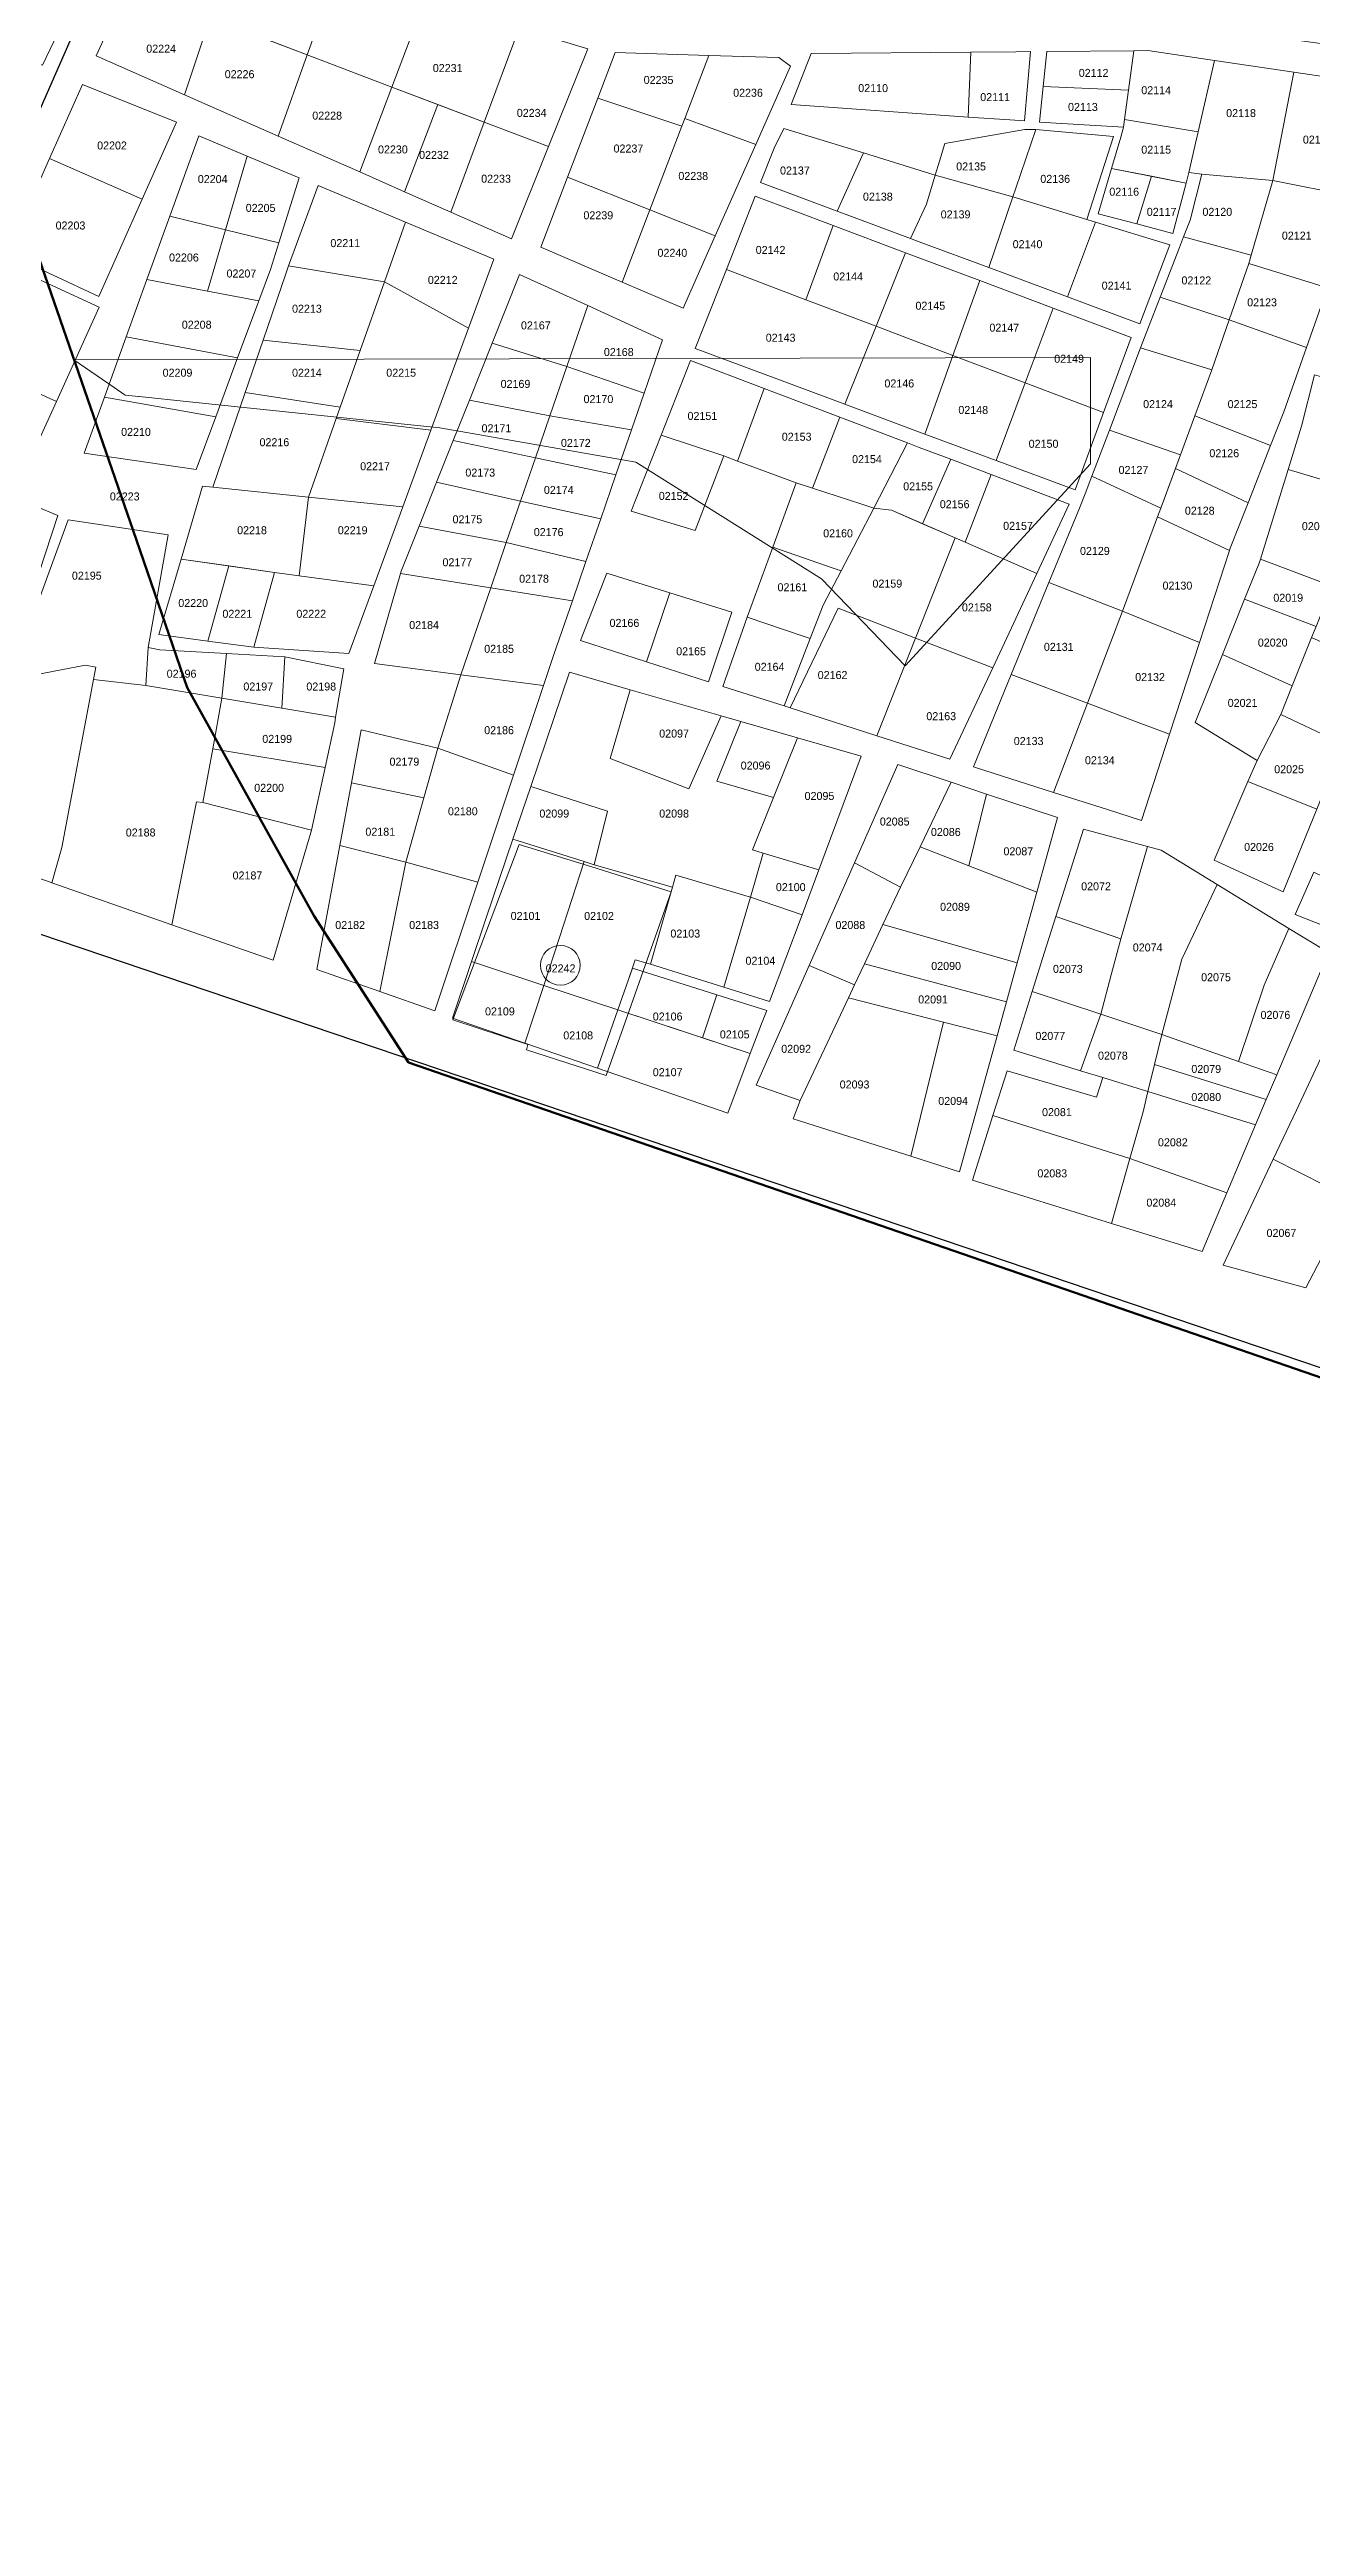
# Model space of a CAD drawing. Header units: metres. Extents: x 245225 to 248406, y 1633796 to 1637634.
# Drawn here: x 246800.1 to 247036.8, y 1633895.4 to 1634356 of the extents above; entities that cross this region are included whole.
import ezdxf
from ezdxf.enums import TextEntityAlignment as Align

# ---------------------------------------------------------------- set-up
doc = ezdxf.new("R2010")
doc.units = ezdxf.units.M
doc.header["$MEASUREMENT"] = 0
doc.layers.add('dernier_num_parc', color=1, linetype='Continuous', lineweight=13)
doc.layers.add('historique_numero_parcelle', color=7, linetype='Continuous')
doc.layers.add('limites_sections', color=7, linetype='Continuous')
doc.layers.add('Limites_Communes', color=7, linetype='Continuous', lineweight=211, plot=False)
doc.layers.add('LIMITES_PARCELLES', color=7, linetype='Continuous', lineweight=0, true_color=0xffffff)
doc.styles.add('Style-FANCY', font='FANCY.shx')

msp = doc.modelspace()

# ---------------------------------------------------------------- linework, layer by layer
at = {"layer": 'dernier_num_parc'}
msp.add_circle((246895.925713, 1634184.261213), 3.721541, dxfattribs=at)
at = {"layer": 'historique_numero_parcelle', "color": 7, "linetype": 'Continuous', "lineweight": 0, "elevation": 0.00005, "flags": 128}
msp.add_lwpolyline([(246804.715053, 1634297.758478), (246812.243553, 1634292.605578), (246814.354153, 1634291.160978), (246816.859153, 1634290.900278), (246816.946653, 1634290.891178), (246826.392353, 1634289.907978), (246873.347053, 1634285.020478), (246910.089253, 1634278.590578), (246944.882553, 1634256.704478), (246960.595653, 1634240.430178), (246995.343647, 1634278.267509), (246995.297625, 1634298.198548), (246804.715053, 1634297.758478)], close=True, dxfattribs=at)
at = {"layer": 'Limites_Communes', "color": 210, "lineweight": 80, "flags": 128}
msp.add_lwpolyline([(247659.1646, 1633895.42), (247213.4779, 1634048.8798), (247151.5653, 1634067.9298), (246867.428769, 1634166.061738), (246849.7651, 1634193.4771), (246825.9854, 1634236.3501), (246816.4302, 1634263.9817), (246794.7343, 1634326.8203)], dxfattribs=at)
at = {"layer": 'limites_parcelles', "flags": 128}
for points in [[(246923.763, 1634354.847), (246919.25, 1634343.014), (246918.719, 1634341.622), (246902.964, 1634346.853), (246906.231, 1634355.392), (246923.763, 1634354.847)], [(246984.074, 1634355.568), (246982.977, 1634342.569), (246980.224, 1634342.763), (246972.412, 1634343.312), (246972.872, 1634355.469), (246981.323, 1634355.544), (246984.074, 1634355.568)], [(247015.51, 1634340.553), (247001.719, 1634342.842), (247003.422, 1634355.739), (247006.058, 1634355.762), (247018.555, 1634353.911), (247015.51, 1634340.553)], [(246932.571, 1634338.166), (246919.25, 1634343.014), (246923.763, 1634354.847), (246936.87, 1634354.439), (246939.092, 1634352.852), (246932.571, 1634338.166)], [(247033.457, 1634351.703), (247029.525, 1634331.393), (247016.216, 1634332.584), (247013.769, 1634332.914), (247014.889, 1634337.83), (247015.51, 1634340.553), (247018.555, 1634353.911), (247033.457, 1634351.703)], [(247002.446, 1634348.344), (247001.719, 1634342.842), (247001.532, 1634341.421), (246985.763, 1634342.373), (246986.439, 1634349.008), (247002.446, 1634348.344)], [(246932.571, 1634338.166), (246924.958, 1634321.021), (246912.721, 1634325.896), (246918.719, 1634341.622), (246919.25, 1634343.014), (246932.571, 1634338.166)], [(247013.249, 1634330.936), (246999.257, 1634333.687), (247000.985, 1634339.562), (247001.532, 1634341.421), (247001.719, 1634342.842), (247015.51, 1634340.553), (247014.889, 1634337.83), (247013.769, 1634332.914), (247013.249, 1634330.936)], [(246952.752, 1634336.568), (246947.835, 1634325.66), (246933.463, 1634331.011), (246936.012, 1634337.489), (246937.846, 1634341.145), (246952.752, 1634336.568)], [(246947.835, 1634325.66), (246952.752, 1634336.568), (246966.219, 1634332.433), (246964.588, 1634326.976), (246961.547, 1634320.554), (246947.835, 1634325.66)], [(246968.006, 1634338.337), (246983, 1634340.955), (246985.101, 1634340.984), (246981.343, 1634329.965), (246980.78, 1634328.317), (246966.219, 1634332.433), (246967.004, 1634335.058), (246968.006, 1634338.337)], [(246999.623, 1634339.684), (246994.659, 1634324.095), (246980.78, 1634328.317), (246981.343, 1634329.965), (246985.101, 1634340.984), (246999.623, 1634339.684)], [(246980.78, 1634328.317), (246976.264, 1634315.075), (246963.726, 1634319.743), (246961.547, 1634320.554), (246964.588, 1634326.976), (246966.219, 1634332.433), (246980.78, 1634328.317)], [(247025.465, 1634317.434), (247012.782, 1634320.835), (247014.033, 1634323.985), (247016.216, 1634332.584), (247029.525, 1634331.393), (247025.465, 1634317.434)], [(247043.923, 1634328.551), (247039.793, 1634311.312), (247025, 1634315.836), (247025.465, 1634317.434), (247029.525, 1634331.393), (247043.923, 1634328.551)], [(246843.152, 1634319.711), (246841.593, 1634314.715), (246839.409, 1634308.859), (246829.795, 1634310.688), (246833.165, 1634322.155), (246843.152, 1634319.711)], [(247025.465, 1634317.434), (247025, 1634315.836), (247021.335, 1634305.259), (247008.368, 1634309.559), (247011.983, 1634318.825), (247012.782, 1634320.835), (247025.465, 1634317.434)], [(246862.942, 1634312.383), (246858.411, 1634299.562), (246840.195, 1634301.451), (246844.45, 1634313.921), (246844.987, 1634315.387), (246862.942, 1634312.383)], [(246955.13, 1634304.069), (246949.293, 1634289.444), (246936.499, 1634294.203), (246921.22, 1634299.887), (246927.05, 1634314.707), (246941.945, 1634309.064), (246955.13, 1634304.069)], [(246829.795, 1634310.688), (246839.409, 1634308.859), (246835.41, 1634298.134), (246814.539, 1634302.124), (246818.416, 1634312.853), (246829.795, 1634310.688)], [(246878.69, 1634303.696), (246871.668, 1634284.605), (246853.89, 1634286.768), (246854.654, 1634288.929), (246858.411, 1634299.562), (246862.942, 1634312.383), (246878.69, 1634303.696)], [(247021.335, 1634305.259), (247018.095, 1634295.912), (247004.689, 1634300.009), (247006.175, 1634303.937), (247008.368, 1634309.559), (247021.335, 1634305.259)], [(247035.845, 1634300.104), (247031.591, 1634288.029), (247029.096, 1634281.694), (247014.905, 1634287.295), (247018.095, 1634295.912), (247021.335, 1634305.259), (247035.845, 1634300.104)], [(247018.095, 1634295.912), (247014.905, 1634287.295), (247012.198, 1634279.984), (246998.863, 1634284.603), (247004.689, 1634300.009), (247018.095, 1634295.912)], [(246934.145, 1634292.397), (246929.154, 1634278.814), (246926.594, 1634279.774), (246914.833, 1634283.65), (246920.334, 1634297.634), (246934.145, 1634292.397)], [(246854.654, 1634288.929), (246853.89, 1634286.768), (246848.69, 1634272.053), (246830.798, 1634273.916), (246836.862, 1634291.685), (246854.654, 1634288.929)], [(246948.325, 1634287.019), (246943.21, 1634273.699), (246940.141, 1634274.694), (246929.154, 1634278.814), (246934.145, 1634292.397), (246948.325, 1634287.019)], [(247052.173, 1634290.7), (247048.901, 1634280.659), (247046.419, 1634273.041), (247032.382, 1634277.222), (247034.898, 1634285.357), (247037.306, 1634294.987), (247052.173, 1634290.7)], [(246961.042, 1634282.196), (246954.682, 1634269.981), (246952.437, 1634270.708), (246943.21, 1634273.699), (246948.325, 1634287.019), (246961.042, 1634282.196)], [(247024.865, 1634270.948), (247011.253, 1634277.429), (247012.198, 1634279.984), (247014.905, 1634287.295), (247029.096, 1634281.694), (247024.865, 1634270.948)], [(246969.128, 1634279.13), (246963.828, 1634267.055), (246958, 1634269.588), (246954.682, 1634269.981), (246961.042, 1634282.196), (246963.214, 1634281.373), (246969.128, 1634279.13)], [(246963.828, 1634267.055), (246969.128, 1634279.13), (246976.691, 1634276.262), (246971.812, 1634263.586), (246969.921, 1634264.407), (246963.828, 1634267.055)], [(247024.865, 1634270.948), (247021.537, 1634262.497), (247021.393, 1634262.056), (247007.902, 1634268.376), (247008.483, 1634269.948), (247011.253, 1634277.429), (247024.865, 1634270.948)], [(247046.419, 1634273.041), (247041.947, 1634259.316), (247040.664, 1634255.378), (247027.179, 1634260.397), (247032.382, 1634277.222), (247046.419, 1634273.041)], [(246797.042, 1634254.264), (246783.83, 1634255.883), (246788.524, 1634268.074), (246790.307, 1634267.339), (246793.333, 1634272.091), (246801.705, 1634268.613), (246797.042, 1634254.264)], [(246830.798, 1634273.916), (246848.69, 1634272.053), (246846.928, 1634257.285), (246842.327, 1634257.936), (246824.805, 1634260.417), (246828.813, 1634274.075), (246830.798, 1634273.916)], [(246943.21, 1634273.699), (246952.437, 1634270.708), (246954.682, 1634269.981), (246948.55, 1634258.202), (246947.107, 1634258.706), (246935.748, 1634262.678), (246940.141, 1634274.694), (246943.21, 1634273.699)], [(247008.483, 1634269.948), (247007.902, 1634268.376), (247001.347, 1634250.669), (246987.524, 1634256.009), (246993.243, 1634269.985), (246994.354, 1634272.683), (246995.606, 1634275.993), (247008.483, 1634269.948)], [(246818.67, 1634243.844), (246818.194, 1634236.753), (246808.397, 1634237.87), (246808.828, 1634240.166), (246806.923, 1634240.563), (246796.128, 1634238.446), (246796.646, 1634245.181), (246796.974, 1634249.453), (246803.651, 1634267.804), (246822.384, 1634264.947), (246818.67, 1634243.844)], [(246958, 1634269.588), (246969.921, 1634264.407), (246962.509, 1634245.617), (246948.011, 1634251.208), (246938.998, 1634232.518), (246937.868, 1634232.881), (246942.791, 1634245.553), (246945.221, 1634251.808), (246948.55, 1634258.202), (246954.682, 1634269.981), (246958, 1634269.588)], [(246885.786, 1634263.536), (246882.866, 1634255.043), (246865.939, 1634257.752), (246866.054, 1634258.147), (246869.43, 1634266.6), (246885.786, 1634263.536)], [(246971.812, 1634263.586), (246985.283, 1634257.732), (246976.991, 1634240.032), (246962.509, 1634245.617), (246969.921, 1634264.407), (246971.812, 1634263.586)], [(246948.55, 1634258.202), (246945.221, 1634251.808), (246942.791, 1634245.553), (246941.461, 1634245.996), (246930.933, 1634249.506), (246935.748, 1634262.678), (246947.107, 1634258.706), (246948.55, 1634258.202)], [(247040.664, 1634255.378), (247037.622, 1634247.796), (247024.222, 1634252.89), (247026.961, 1634259.692), (247027.179, 1634260.397), (247040.664, 1634255.378)], [(246846.928, 1634257.285), (246860.94, 1634255.435), (246856.264, 1634242.722), (246838.484, 1634243.913), (246842.327, 1634257.936), (246846.928, 1634257.285)], [(246898.19, 1634252.591), (246894.708, 1634242.51), (246892.778, 1634236.735), (246877.245, 1634238.7), (246882.866, 1634255.043), (246898.19, 1634252.591)], [(246942.791, 1634245.553), (246937.868, 1634232.881), (246926.396, 1634236.563), (246930.933, 1634249.506), (246941.461, 1634245.996), (246942.791, 1634245.553)], [(247015.752, 1634244.775), (247010.148, 1634227.606), (247003.782, 1634229.999), (246994.766, 1634233.389), (247001.347, 1634250.669), (247015.752, 1634244.775)], [(247037.622, 1634247.796), (247036.787, 1634245.712), (247033.162, 1634236.674), (247020.065, 1634242.565), (247024.222, 1634252.89), (247037.622, 1634247.796)], [(247047.466, 1634240.907), (247043.238, 1634231.423), (247041.061, 1634226.539), (247031.007, 1634231.301), (247033.162, 1634236.674), (247036.787, 1634245.712), (247047.466, 1634240.907)], [(246793.588, 1634243.632), (246794.011, 1634238.34), (246796.128, 1634238.446), (246806.923, 1634240.563), (246808.828, 1634240.166), (246808.397, 1634237.87), (246802.478, 1634206.352), (246800.593, 1634199.726), (246800.461, 1634199.772), (246790.227, 1634203.343), (246775.514, 1634208.477), (246778.136, 1634232.731), (246775.067, 1634233.366), (246778.665, 1634242.468), (246793.588, 1634243.632)], [(246833.347, 1634242.717), (246832.467, 1634234.359), (246818.194, 1634236.753), (246818.67, 1634243.844), (246820.863, 1634243.436), (246833.347, 1634242.717)], [(247033.162, 1634236.674), (247031.007, 1634231.301), (247026.564, 1634222.65), (247014.922, 1634229.794), (247020.065, 1634242.565), (247033.162, 1634236.674)], [(246818.194, 1634236.753), (246832.467, 1634234.359), (246830.738, 1634224.838), (246828.91, 1634214.766), (246827.719, 1634214.925), (246823.082, 1634191.879), (246800.593, 1634199.726), (246802.478, 1634206.352), (246808.397, 1634237.87), (246818.194, 1634236.753)], [(246909.022, 1634235.943), (246905.269, 1634223.047), (246920.032, 1634217.332), (246926.063, 1634231.037), (246929.788, 1634229.965), (246925.271, 1634218.761), (246935.907, 1634215.745), (246931.939, 1634205.902), (246933.948, 1634205.297), (246931.568, 1634197.065), (246917.598, 1634201.193), (246916.951, 1634198.922), (246902.252, 1634203.098), (246904.792, 1634213.152), (246890.369, 1634217.785), (246897.618, 1634239.226), (246909.022, 1634235.943)], [(246994.766, 1634233.389), (246988.405, 1634216.686), (246973.779, 1634221.354), (246973.393, 1634221.478), (246980.467, 1634238.764), (246994.766, 1634233.389)], [(246843.694, 1634232.477), (246853.798, 1634230.782), (246853.618, 1634229.704), (246851.816, 1634221.38), (246830.738, 1634224.838), (246832.467, 1634234.359), (246843.694, 1634232.477)], [(247010.148, 1634227.606), (247004.868, 1634211.432), (246998.497, 1634213.465), (246988.405, 1634216.686), (246994.766, 1634233.389), (247003.782, 1634229.999), (247010.148, 1634227.606)], [(247039.793, 1634218.549), (247037.75, 1634213.524), (247024.854, 1634218.698), (247026.564, 1634222.65), (247031.007, 1634231.301), (247041.061, 1634226.539), (247042.426, 1634225.418), (247039.793, 1634218.549)], [(246944.386, 1634202.155), (246933.948, 1634205.297), (246931.939, 1634205.902), (246935.907, 1634215.745), (246940.405, 1634226.909), (246952.348, 1634223.47), (246944.386, 1634202.155)], [(246887.166, 1634219.938), (246880.463, 1634199.878), (246866.983, 1634203.614), (246870.36, 1634215.68), (246872.959, 1634224.968), (246887.166, 1634219.938)], [(246969.188, 1634218.577), (246963.365, 1634206.483), (246959.728, 1634198.929), (246951.073, 1634203.451), (246959.227, 1634221.883), (246969.188, 1634218.577)], [(246902.252, 1634203.098), (246900.374, 1634203.696), (246887.04, 1634207.939), (246890.369, 1634217.785), (246904.792, 1634213.152), (246902.252, 1634203.098)], [(246828.91, 1634214.766), (246849.26, 1634209.574), (246849.173, 1634209.173), (246842.069, 1634185.254), (246823.082, 1634191.879), (246827.719, 1634214.925), (246828.91, 1634214.766)], [(246895.737, 1634189.462), (246892.811, 1634180.478), (246879.267, 1634184.947), (246882.039, 1634193.146), (246887.04, 1634207.939), (246900.374, 1634203.696), (246895.737, 1634189.462)], [(246906.706, 1634175.893), (246892.811, 1634180.478), (246895.737, 1634189.462), (246900.374, 1634203.696), (246902.252, 1634203.098), (246916.951, 1634198.922), (246912.836, 1634184.471), (246909.978, 1634185.318), (246909.703, 1634184.515), (246908.708, 1634181.614), (246906.706, 1634175.893)], [(246959.728, 1634198.929), (246956.416, 1634191.897), (246952.953, 1634184.543), (246951.096, 1634180.599), (246942.577, 1634184.247), (246951.073, 1634203.451), (246959.728, 1634198.929)], [(246972.511, 1634202.915), (246985.245, 1634197.946), (246981.581, 1634184.717), (246956.416, 1634191.897), (246959.728, 1634198.929), (246963.365, 1634206.483), (246972.511, 1634202.915)], [(247019.059, 1634199.433), (247012.42, 1634185.396), (247008.729, 1634171.293), (246997.258, 1634175.106), (246999.224, 1634182.452), (247001.042, 1634189.249), (247006.024, 1634206.544), (247008.572, 1634205.849), (247019.059, 1634199.433)], [(246931.568, 1634197.065), (246926.591, 1634180.161), (246912.836, 1634184.471), (246916.951, 1634198.922), (246917.598, 1634201.193), (246931.568, 1634197.065)], [(247027.864, 1634180.556), (247023.08, 1634166.251), (247008.729, 1634171.293), (247012.42, 1634185.396), (247019.059, 1634199.433), (247032.541, 1634191.185), (247027.864, 1634180.556)], [(246999.224, 1634182.452), (246997.258, 1634175.106), (246984.401, 1634179.379), (246986.718, 1634186.711), (246988.827, 1634193.386), (247001.042, 1634189.249), (246999.224, 1634182.452)], [(247036.238, 1634177.932), (247030.244, 1634163.734), (247023.08, 1634166.251), (247027.864, 1634180.556), (247032.541, 1634191.185), (247039.925, 1634186.667), (247036.238, 1634177.932)], [(246925.29, 1634178.729), (246922.56, 1634170.662), (246906.706, 1634175.893), (246908.708, 1634181.614), (246909.423, 1634183.697), (246925.29, 1634178.729)], [(246951.096, 1634180.599), (246949.961, 1634178.189), (246940.889, 1634158.924), (246932.638, 1634161.78), (246942.577, 1634184.247), (246951.096, 1634180.599)], [(246979.563, 1634177.426), (246977.799, 1634171.055), (246967.771, 1634173.625), (246949.961, 1634178.189), (246951.096, 1634180.599), (246952.953, 1634184.543), (246979.563, 1634177.426)], [(246922.56, 1634170.662), (246925.29, 1634178.729), (246934.628, 1634175.805), (246933.613, 1634173.312), (246931.519, 1634167.706), (246922.56, 1634170.662)], [(246967.771, 1634173.625), (246961.618, 1634148.453), (246939.578, 1634155.468), (246940.889, 1634158.924), (246949.961, 1634178.189), (246967.771, 1634173.625)], [(246993.473, 1634164.495), (246997.258, 1634175.106), (247008.729, 1634171.293), (247007.346, 1634165.644), (247006.107, 1634160.581), (246997.608, 1634163.214), (246993.473, 1634164.495)], [(247023.08, 1634166.251), (247030.244, 1634163.734), (247028.285, 1634159.094), (247007.346, 1634165.644), (247008.729, 1634171.293), (247023.08, 1634166.251)], [(247054.862, 1634162.718), (247049.673, 1634150.524), (247048.503, 1634151.014), (247044.393, 1634140.437), (247029.591, 1634147.943), (247033.923, 1634157.128), (247038.897, 1634167.673), (247054.862, 1634162.718)], [(246997.608, 1634163.214), (247006.107, 1634160.581), (247005.183, 1634156.807), (247002.691, 1634148.025), (246977.035, 1634156.072), (246979.696, 1634164.492), (246996.482, 1634159.551), (246997.608, 1634163.214)], [(247026.275, 1634154.333), (247020.907, 1634141.617), (247002.691, 1634148.025), (247005.183, 1634156.807), (247006.107, 1634160.581), (247026.275, 1634154.333)]]:
    msp.add_lwpolyline(points, close=True, dxfattribs=at)
at = {"layer": 'limites_parcelles', "color": 1, "lineweight": 0, "flags": 128}
msp.add_lwpolyline([(246888.19, 1634206.925), (246901.828, 1634202.748), (246916.7, 1634198.019), (246907.684, 1634172.546), (246904.548, 1634163.595), (246889.555, 1634168.411), (246889.555, 1634168.411), (246889.86, 1634169.441), (246875.762, 1634174.036), (246888.19, 1634206.925)], close=True, dxfattribs=at)
at = {"layer": 'limites_parcelles'}
for points in [[(246805.89, 1634367.819), (246798.805, 1634353.02), (246779.666, 1634359.89), (246786.317, 1634374.941)], [(246839.216, 1634358.487), (246844.178, 1634373.159), (246853.927, 1634370.238), (246848.471, 1634354.969)], [(246870.528, 1634365.267), (246864.34, 1634348.936), (246848.471, 1634354.969), (246853.927, 1634370.238)], [(247051.484, 1634368.098), (247049.281, 1634355.606), (247029.897, 1634358.302), (247031.649, 1634369.153)], [(246830.291, 1634361.881), (246825.435, 1634347.493), (246808.903, 1634354.773), (246814.813, 1634367.765)], [(246888.183, 1634359.979), (246881.645, 1634342.356), (246864.34, 1634348.936), (246870.528, 1634365.267)], [(246848.471, 1634354.969), (246843.03, 1634339.745), (246825.435, 1634347.493), (246830.291, 1634361.881)], [(246893.702, 1634337.773), (246881.645, 1634342.356), (246888.183, 1634359.979), (246901.058, 1634356.123)], [(246972.412, 1634343.312), (246939.22, 1634345.645), (246942.981, 1634355.205), (246972.872, 1634355.469)], [(247002.446, 1634348.344), (246986.439, 1634349.008), (246987.11, 1634355.595), (247003.422, 1634355.739)], [(246864.34, 1634348.936), (246858.309, 1634333.017), (246843.03, 1634339.745), (246848.471, 1634354.969)], [(247043.923, 1634328.551), (247029.525, 1634331.393), (247033.457, 1634351.703), (247048.921, 1634349.412)], [(246817.532, 1634327.899), (246800.176, 1634335.51), (246806.324, 1634349.402), (246823.945, 1634342.338)], [(246872.926, 1634345.671), (246866.735, 1634329.306), (246858.309, 1634333.017), (246864.34, 1634348.936)], [(246918.719, 1634341.622), (246912.721, 1634325.896), (246897.297, 1634332.041), (246902.964, 1634346.853)], [(246866.735, 1634329.306), (246872.926, 1634345.671), (246881.645, 1634342.356), (246875.389, 1634325.495)], [(246893.702, 1634337.773), (246886.77, 1634320.483), (246875.389, 1634325.495), (246881.645, 1634342.356)], [(246837.234, 1634336), (246833.165, 1634322.155), (246822.702, 1634324.715), (246828.152, 1634339.798)], [(246817.532, 1634327.899), (246809.419, 1634309.635), (246792.274, 1634317.652), (246800.176, 1634335.51)], [(246843.152, 1634319.711), (246833.165, 1634322.155), (246837.234, 1634336), (246846.966, 1634331.932)], [(246912.721, 1634325.896), (246907.547, 1634312.328), (246892.261, 1634318.879), (246897.297, 1634332.041)], [(247006.744, 1634332.215), (247004.002, 1634323.26), (246996.752, 1634325.171), (246999.257, 1634333.687)], [(247004.002, 1634323.26), (247006.744, 1634332.215), (247013.249, 1634330.936), (247010.762, 1634321.478)], [(246866.904, 1634323.596), (246862.942, 1634312.383), (246844.987, 1634315.387), (246850.507, 1634330.451)], [(246947.048, 1634322.993), (246941.945, 1634309.064), (246927.05, 1634314.707), (246932.469, 1634328.482)], [(246996.29, 1634323.599), (246991.041, 1634309.572), (246976.264, 1634315.075), (246980.78, 1634328.317)], [(246833.165, 1634322.155), (246829.795, 1634310.688), (246818.416, 1634312.853), (246822.702, 1634324.715)], [(246878.69, 1634303.696), (246862.942, 1634312.383), (246866.904, 1634323.596), (246883.463, 1634316.673)], [(246924.958, 1634321.021), (246918.931, 1634307.449), (246907.547, 1634312.328), (246912.721, 1634325.896)], [(246960.641, 1634317.876), (246955.13, 1634304.069), (246941.945, 1634309.064), (246947.048, 1634322.993)], [(247010.206, 1634319.366), (247004.58, 1634304.531), (246991.041, 1634309.572), (246996.29, 1634323.599)], [(246801.432, 1634289.966), (246784.418, 1634297.742), (246792.063, 1634315.668), (246809.446, 1634307.651)], [(246901.065, 1634307.963), (246897.14, 1634296.55), (246883.139, 1634300.922), (246888.279, 1634313.789)], [(246974.546, 1634312.64), (246969.533, 1634298.612), (246955.13, 1634304.069), (246960.641, 1634317.876)], [(247039.793, 1634311.312), (247035.845, 1634300.104), (247021.335, 1634305.259), (247025, 1634315.836)], [(246988.323, 1634307.454), (246983.108, 1634293.469), (246969.533, 1634298.612), (246974.546, 1634312.64)], [(246911.643, 1634291.535), (246897.14, 1634296.55), (246901.065, 1634307.963), (246915.107, 1634301.565)], [(246997.768, 1634287.915), (246983.108, 1634293.469), (246988.323, 1634307.454), (247002.934, 1634301.953)], [(246835.41, 1634298.134), (246831.305, 1634287.126), (246810.436, 1634290.769), (246814.539, 1634302.124)], [(246858.411, 1634299.562), (246854.654, 1634288.929), (246836.862, 1634291.685), (246840.195, 1634301.451)], [(246897.14, 1634296.55), (246893.964, 1634287.315), (246878.87, 1634290.235), (246883.139, 1634300.922)], [(246969.533, 1634298.612), (246964.267, 1634283.875), (246949.293, 1634289.444), (246955.13, 1634304.069)], [(246801.432, 1634289.966), (246794.777, 1634275.279), (246777.566, 1634281.675), (246784.418, 1634297.742)], [(246909.262, 1634284.644), (246893.964, 1634287.315), (246897.14, 1634296.55), (246911.643, 1634291.535)], [(246983.108, 1634293.469), (246977.67, 1634278.889), (246964.267, 1634283.875), (246969.533, 1634298.612)], [(246831.305, 1634287.126), (246827.623, 1634277.25), (246806.641, 1634280.266), (246810.436, 1634290.769)], [(246997.768, 1634287.915), (246992.425, 1634273.401), (246977.67, 1634278.889), (246983.108, 1634293.469)], [(246871.668, 1634284.605), (246866.375, 1634270.212), (246848.69, 1634272.053), (246853.89, 1634286.768)], [(246893.964, 1634287.315), (246891.249, 1634279.421), (246875.853, 1634282.681), (246878.87, 1634290.235)], [(246909.262, 1634284.644), (246906.354, 1634276.224), (246891.249, 1634279.421), (246893.964, 1634287.315)], [(246891.249, 1634279.421), (246888.457, 1634271.303), (246872.714, 1634274.823), (246875.853, 1634282.681)], [(246926.594, 1634279.774), (246921.197, 1634265.804), (246909.228, 1634269.402), (246914.833, 1634283.65)], [(247012.198, 1634279.984), (247008.483, 1634269.948), (246995.606, 1634275.993), (246998.863, 1634284.603)], [(246906.354, 1634276.224), (246903.493, 1634267.942), (246888.457, 1634271.303), (246891.249, 1634279.421)], [(246888.457, 1634271.303), (246885.786, 1634263.536), (246869.43, 1634266.6), (246872.714, 1634274.823)], [(246985.283, 1634257.732), (246971.812, 1634263.586), (246976.691, 1634276.262), (246991.357, 1634270.7)], [(246866.375, 1634270.212), (246860.94, 1634255.435), (246846.928, 1634257.285), (246848.69, 1634272.053)], [(246900.735, 1634259.957), (246885.786, 1634263.536), (246888.457, 1634271.303), (246903.493, 1634267.942)], [(247021.393, 1634262.056), (247015.752, 1634244.775), (247001.347, 1634250.669), (247007.902, 1634268.376)], [(246900.735, 1634259.957), (246898.19, 1634252.591), (246882.866, 1634255.043), (246885.786, 1634263.536)], [(246833.795, 1634259.144), (246829.816, 1634245.06), (246820.654, 1634246.273), (246824.805, 1634260.417)], [(246829.816, 1634245.06), (246833.795, 1634259.144), (246842.327, 1634257.936), (246838.484, 1634243.913)], [(246882.866, 1634255.043), (246877.245, 1634238.7), (246861.053, 1634240.843), (246865.939, 1634257.752)], [(246916.429, 1634254.105), (246912.071, 1634241.161), (246899.683, 1634245.137), (246904.66, 1634257.79)], [(246912.071, 1634241.161), (246916.429, 1634254.105), (246928.076, 1634250.458), (246923.729, 1634237.419)], [(247001.347, 1634250.669), (246994.766, 1634233.389), (246980.467, 1634238.764), (246987.524, 1634256.009)], [(246962.509, 1634245.617), (246955.28, 1634227.292), (246938.998, 1634232.518), (246948.011, 1634251.208)], [(246976.991, 1634240.032), (246968.966, 1634222.899), (246955.28, 1634227.292), (246962.509, 1634245.617)], [(246844.278, 1634242.087), (246843.694, 1634232.477), (246832.467, 1634234.359), (246833.347, 1634242.717)], [(246853.798, 1634230.782), (246843.694, 1634232.477), (246844.278, 1634242.087), (246855.311, 1634239.864)], [(246892.778, 1634236.735), (246887.166, 1634219.938), (246872.959, 1634224.968), (246877.245, 1634238.7)], [(246926.063, 1634231.037), (246920.032, 1634217.332), (246905.269, 1634223.047), (246909.022, 1634235.943)], [(246872.959, 1634224.968), (246870.36, 1634215.68), (246856.751, 1634218.454), (246858.592, 1634228.381)], [(246940.405, 1634226.909), (246935.907, 1634215.745), (246925.271, 1634218.761), (246929.788, 1634229.965)], [(246851.816, 1634221.38), (246849.26, 1634209.574), (246828.91, 1634214.766), (246830.738, 1634224.838)], [(246870.36, 1634215.68), (246866.983, 1634203.614), (246854.578, 1634206.742), (246856.751, 1634218.454)], [(246975.817, 1634216.378), (246972.511, 1634202.915), (246963.365, 1634206.483), (246969.188, 1634218.577)], [(247037.75, 1634213.524), (247031.459, 1634198.044), (247018.494, 1634203.997), (247024.854, 1634218.698)], [(246985.245, 1634197.946), (246972.511, 1634202.915), (246975.817, 1634216.378), (246989.125, 1634211.961)], [(247006.024, 1634206.544), (247001.042, 1634189.249), (246988.827, 1634193.386), (246994.02, 1634209.818)], [(246866.983, 1634203.614), (246862.07, 1634179.348), (246850.258, 1634183.455), (246854.578, 1634206.742)], [(246862.07, 1634179.348), (246866.983, 1634203.614), (246880.463, 1634199.878), (246872.404, 1634175.756)], [(246944.386, 1634202.155), (246941.249, 1634193.757), (246931.568, 1634197.065), (246933.948, 1634205.297)], [(247048.105, 1634196.457), (247044.82, 1634189.445), (247033.707, 1634193.811), (247037.174, 1634201.734)], [(246941.249, 1634193.757), (246935.167, 1634177.474), (246926.591, 1634180.161), (246931.568, 1634197.065)], [(246981.581, 1634184.717), (246979.563, 1634177.426), (246952.953, 1634184.543), (246956.416, 1634191.897)], [(246892.811, 1634180.478), (246889.291, 1634169.674), (246875.691, 1634174.371), (246879.267, 1634184.947)], [(246906.706, 1634175.893), (246902.886, 1634164.979), (246889.291, 1634169.674), (246892.811, 1634180.478)], [(246931.519, 1634167.706), (246927.345, 1634156.531), (246902.886, 1634164.979), (246906.706, 1634175.893)], [(246997.258, 1634175.106), (246993.473, 1634164.495), (246980.925, 1634168.382), (246984.401, 1634179.379)], [(246977.799, 1634171.055), (246970.737, 1634145.551), (246961.618, 1634148.453), (246967.771, 1634173.625)], [(247028.285, 1634159.094), (247026.275, 1634154.333), (247006.107, 1634160.581), (247007.346, 1634165.644)], [(247002.691, 1634148.025), (246999.241, 1634135.864), (246973.208, 1634143.962), (246977.035, 1634156.072)], [(247020.907, 1634141.617), (247016.245, 1634130.575), (246999.241, 1634135.864), (247002.691, 1634148.025)], [(247044.393, 1634140.437), (247035.685, 1634123.801), (247020.214, 1634128.062), (247029.591, 1634147.943)]]:
    msp.add_3dface(points, dxfattribs=at)
at = {"layer": 'limites_sections'}
for p, q in [((246739.265, 1634210.098), (246813.093, 1634378.285)), ((247154.274, 1634069.595), (246739.265, 1634210.098))]:
    msp.add_line(p, q, dxfattribs=at)

# ---------------------------------------------------------------- texts
at = {"layer": 'historique_numero_parcelle', "style": 'Style-FANCY'}
for s, p in [('02224', (246821.07871, 1634356.125137)), ('02226', (246835.786625, 1634351.343893)), ('02231', (246874.799677, 1634352.487943)), ('02235', (246914.339331, 1634350.25932)), ('02112', (246995.911455, 1634351.577877)), ('02236', (246931.11373, 1634347.859264)), ('02110', (246954.574544, 1634348.734371)), ('02111', (246977.447215, 1634347.041911)), ('02113', (246993.899365, 1634345.196387)), ('02114', (247007.638164, 1634348.331154)), ('02228', (246852.205589, 1634343.57345)), ('02234', (246890.547072, 1634344.087747)), ('02118', (247023.556726, 1634344.04534)), ('02202', (246811.865853, 1634337.971268)), ('02230', (246864.529637, 1634337.230445)), ('02232', (246872.232167, 1634336.201849)), ('02237', (246908.690809, 1634337.401877)), ('02115', (247007.638164, 1634337.188037)), ('02119', (247037.934782, 1634339.073796)), ('02204', (246830.737052, 1634331.671122)), ('02233', (246883.871546, 1634331.744603)), ('02238', (246920.84369, 1634332.2589)), ('02137', (246939.901015, 1634333.282441)), ('02135', (246972.938806, 1634334.046141)), ('02136', (246988.708158, 1634331.715057)), ('02138', (246955.45279, 1634328.384368)), ('02116', (247001.647307, 1634329.302139)), ('02203', (246804.07774, 1634322.970919)), ('02205', (246839.723337, 1634326.270996)), ('02239', (246903.042287, 1634324.8873)), ('02139', (246970.026466, 1634325.053678)), ('02117', (247008.665168, 1634325.530623)), ('02120', (247019.106375, 1634325.530623)), ('02211', (246855.599107, 1634319.670842)), ('02240', (246916.928042, 1634317.853494)), ('02142', (246935.34225, 1634318.38805)), ('02140', (246983.524233, 1634319.469874)), ('02121', (247033.997933, 1634321.073376)), ('02206', (246825.345281, 1634316.970779)), ('02207', (246836.128823, 1634313.970709)), ('02212', (246873.87122, 1634312.770681)), ('02144', (246949.891474, 1634313.416505)), ('02141', (247000.21467, 1634311.70218)), ('02122', (247015.169527, 1634312.67318)), ('02123', (247027.493575, 1634308.558799)), ('02208', (246827.741624, 1634304.370485)), ('02213', (246848.410079, 1634307.370555)), ('02167', (246891.329282, 1634304.24113)), ('02145', (246965.296534, 1634307.930663)), ('02147', (246979.161088, 1634303.816281)), ('02168', (246906.881057, 1634299.245095)), ('02143', (246937.225091, 1634301.930523)), ('02209', (246824.14711, 1634295.370276)), ('02214', (246848.410079, 1634295.370276)), ('02215', (246866.083106, 1634295.370276)), ('02149', (246991.313968, 1634297.987574)), ('02169', (246887.514696, 1634293.269446)), ('02170', (246903.066471, 1634290.428563)), ('02146', (246959.476844, 1634293.358895)), ('02151', (246922.561247, 1634287.266916)), ('02148', (246973.341398, 1634288.38735)), ('02124', (247007.981263, 1634289.481951)), ('02125', (247023.826467, 1634289.481951)), ('02210', (246816.358996, 1634284.270017)), ('02216', (246842.311288, 1634282.338052)), ('02171', (246883.943387, 1634284.95809)), ('02172', (246898.826461, 1634282.207172)), ('02153', (246940.234274, 1634283.366825)), ('02150', (246986.521283, 1634282.044345)), ('02217', (246861.182486, 1634277.837947)), ('02173', (246880.908785, 1634276.64586)), ('02154', (246953.414158, 1634279.166727)), ('02127', (247003.384197, 1634277.138806)), ('02126', (247020.403121, 1634280.273573)), ('02223', (246814.248459, 1634272.171153)), ('02174', (246895.629175, 1634273.388641)), ('02152', (246917.169476, 1634272.266567)), ('02155', (246963.003896, 1634274.066609)), ('02175', (246878.498687, 1634267.886399)), ('02156', (246969.857076, 1634270.713428)), ('02128', (247015.806055, 1634269.497812)), ('02218', (246838.117688, 1634265.837668)), ('02219', (246856.988887, 1634265.837668)), ('02176', (246893.73258, 1634265.486343)), ('02160', (246947.993693, 1634265.257823)), ('02157', (246981.738984, 1634266.659022)), ('02017', (247037.741661, 1634266.598586)), ('02177', (246876.615847, 1634259.829068)), ('02129', (246996.146264, 1634261.954779)), ('02195', (246807.139703, 1634257.313995)), ('02178', (246890.993903, 1634256.743282)), ('02161', (246939.435327, 1634255.143302)), ('02159', (246957.236729, 1634255.829032)), ('02130', (247011.624307, 1634255.454086)), ('02019', (247032.397594, 1634253.176225)), ('02220', (246827.086128, 1634252.187787)), ('02221', (246835.358052, 1634250.17258)), ('02222', (246849.219112, 1634250.17258)), ('02166', (246907.940537, 1634248.457432)), ('02158', (246974.011128, 1634251.371786)), ('02184', (246870.378937, 1634248.059042)), ('02131', (246989.372554, 1634243.968104)), ('02020', (247029.487749, 1634244.776029)), ('02185', (246884.441403, 1634243.601795)), ('02165', (246920.435752, 1634243.143022)), ('02164', (246935.156143, 1634240.228669)), ('02196', (246824.907265, 1634238.935943)), ('02197', (246839.285321, 1634236.535887)), ('02198', (246851.095867, 1634236.535887)), ('02162', (246946.966689, 1634238.685776)), ('02132', (247006.489287, 1634238.310829)), ('02163', (246967.335602, 1634230.97131)), ('02021', (247023.839227, 1634233.46148)), ('02199', (246842.833332, 1634226.717874)), ('02186', (246884.441403, 1634228.344297)), ('02097', (246917.253539, 1634227.716717)), ('02133', (246983.724032, 1634226.31055)), ('02179', (246866.688141, 1634222.440608)), ('02096', (246932.530224, 1634221.716577)), ('02134', (246997.075084, 1634222.710466)), ('02025', (247032.562648, 1634221.023435)), ('02200', (246841.324265, 1634217.537485)), ('02095', (246944.511937, 1634216.016444)), ('02180', (246877.642851, 1634213.14035)), ('02099', (246894.787827, 1634212.716367)), ('02098', (246917.253539, 1634212.716367)), ('02188', (246817.236829, 1634209.165278)), ('02181', (246862.162905, 1634209.304567)), ('02085', (246958.613884, 1634211.22051)), ('02086', (246968.199255, 1634209.26128)), ('02087', (246981.794832, 1634205.636706)), ('02026', (247026.914126, 1634206.451667)), ('02187', (246837.263407, 1634201.107947)), ('02100', (246939.120166, 1634198.916046)), ('02072', (246996.360157, 1634199.071648)), ('02089', (246969.911926, 1634195.2288)), ('02182', (246856.514383, 1634191.818445)), ('02183', (246870.378937, 1634191.818445)), ('02103', (246919.350339, 1634190.215843)), ('02088', (246950.29605, 1634191.82214)), ('02104', (246933.428852, 1634185.115724)), ('02090', (246968.258546, 1634184.144723)), ('02074', (247006.043337, 1634187.610156)), ('02242', (246895.969471, 1634183.683231)), ('02073', (246991.078422, 1634183.593736)), ('02075', (247018.856435, 1634182.026353)), ('02106', (246916.044888, 1634174.665335)), ('02091', (246965.809805, 1634177.861194)), ('02076', (247029.998031, 1634174.967004)), ('02105', (246928.620447, 1634171.306656)), ('02077', (246987.786944, 1634171.023181)), ('02092', (246940.134705, 1634168.603836)), ('02078', (246999.524132, 1634167.328634)), ('02107', (246916.044888, 1634164.221068)), ('02093', (246951.089414, 1634161.917965)), ('02079', (247017.025119, 1634164.827118)), ('02094', (246969.575486, 1634158.832179)), ('02081', (246989.027034, 1634156.734801)), ('02080', (247017.025119, 1634159.565188)), ('02082', (247010.765285, 1634151.077526)), ('02083', (246988.158589, 1634145.255707)), ('02084', (247008.600859, 1634139.769865)), ('02067', (247031.125465, 1634134.08646))]:
    msp.add_text(s, height=1.499994, dxfattribs=at).set_placement(p, align=Align.MIDDLE_CENTER)
at = {"layer": 'historique_numero_parcelle', "color": 1, "style": 'Style-FANCY'}
for s, p in [('02101', (246889.396056, 1634193.51592)), ('02102', (246903.175026, 1634193.51592)), ('02109', (246884.592891, 1634175.621334)), ('02108', (246899.27049, 1634171.121229))]:
    msp.add_text(s, height=1.499994, dxfattribs=at).set_placement(p, align=Align.MIDDLE_CENTER)

doc.saveas('drawing.dxf')
